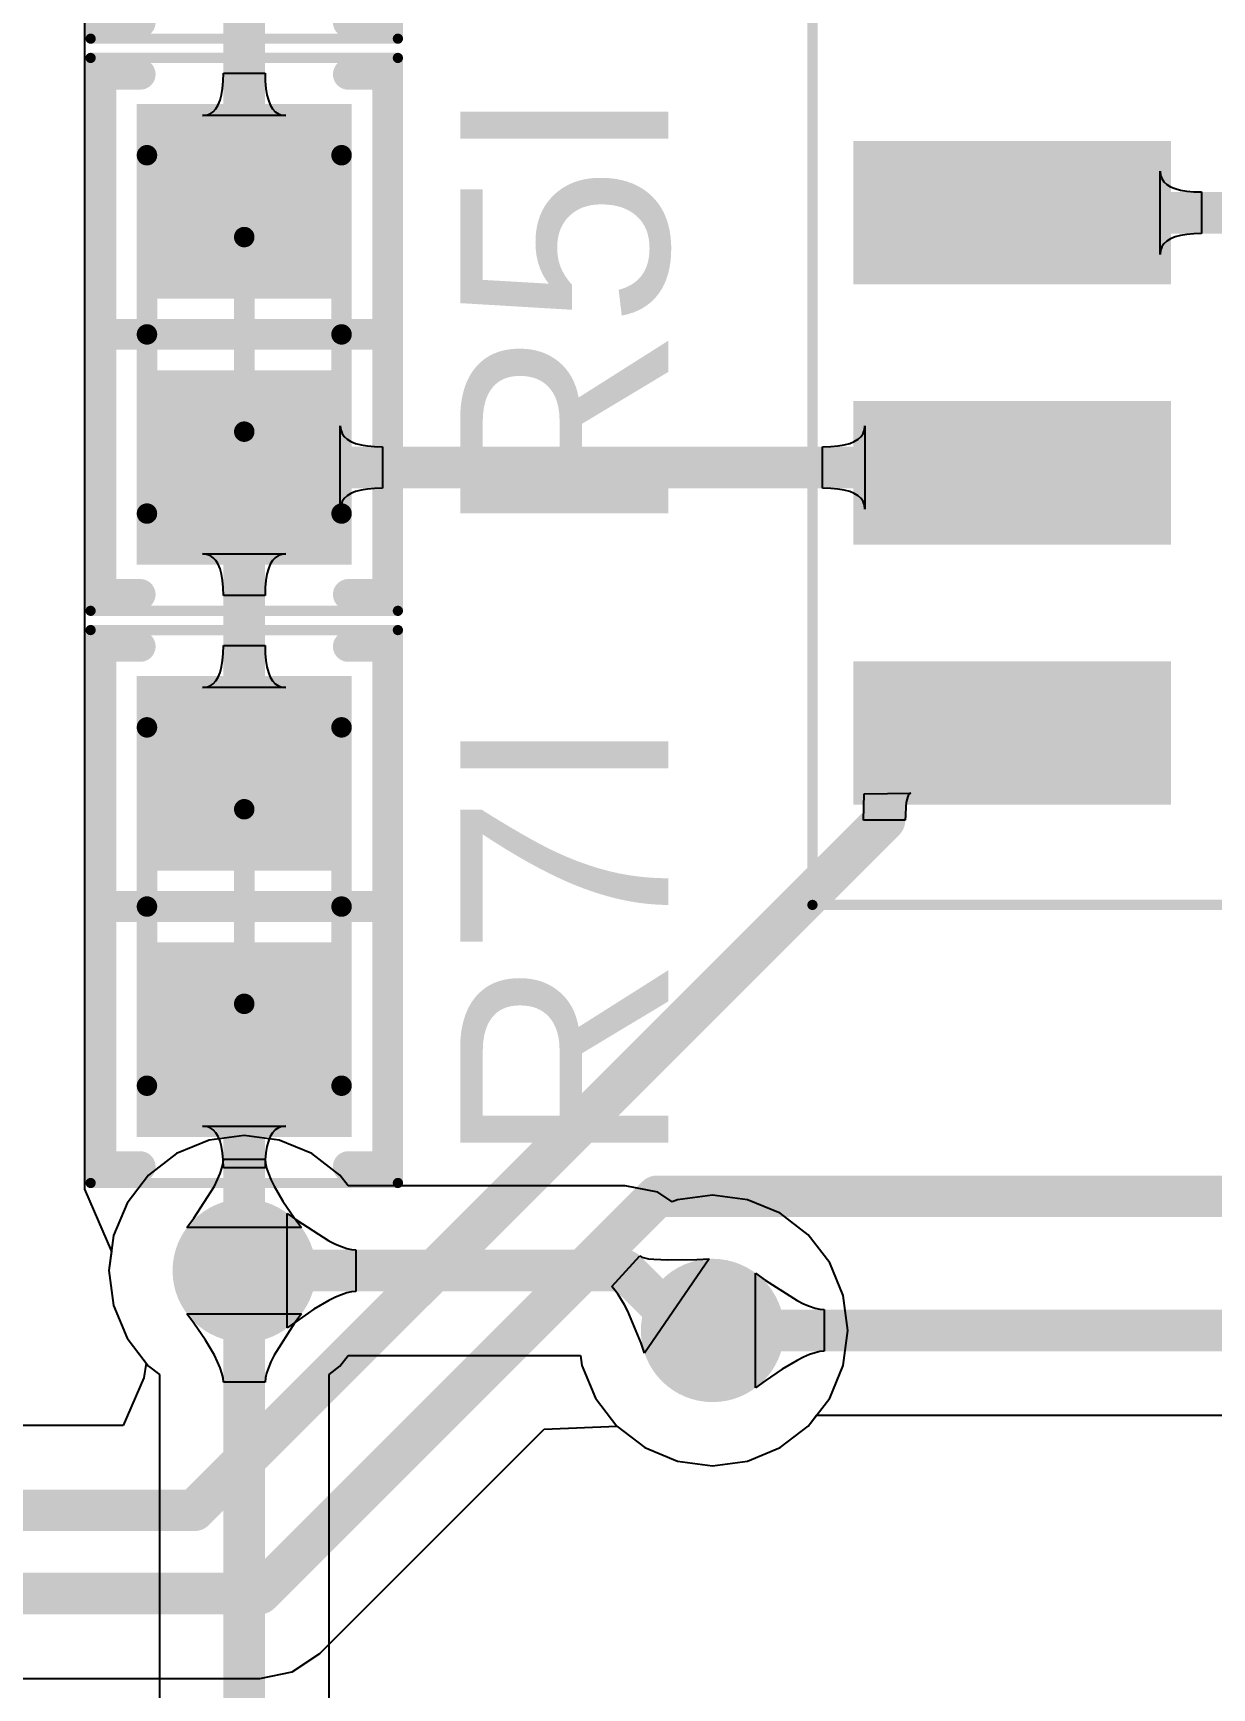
# Model space of a CAD drawing. Header units: inches. Extents: x -0.14 to 3.29, y -0.08 to 7.88.
# Drawn here: x 2.3389 to 2.5654, y 3.7118 to 4.03 of the extents above; entities that cross this region are included whole.
import ezdxf

# ---------------------------------------------------------------- set-up
doc = ezdxf.new("R2010")
doc.units = ezdxf.units.IN
doc.header["$MEASUREMENT"] = 0
for name, color, linetype in [('Bottom Layer', 5, 'Continuous'), ('Top 3D Body', 56, 'Continuous'), ('Top Courtyard', 56, 'Continuous'), ('Top Layer', 1, 'Continuous'), ('Top Overlay', 2, 'Continuous'), ('Top Paste', 8, 'Continuous'), ('Top Solder', 216, 'Continuous'), ('Via Holes', 16, 'Continuous')]:
    doc.layers.add(name, color=color, linetype=linetype)
doc.styles.add('Arial', font='', dxfattribs={"height": 0.2})
doc.styles.get('Arial').set_extended_font_data('Arial')

# ---------------------------------------------------------------- blocks, each defined once
blk = doc.blocks.new('34355DA5_B1DA_47C2_A88A_ECF82120A4F7_251')
at = {"layer": 'Top Layer'}
for points in [[(-0.13583, -0.06181), (-0.13583, -0.03819), (-0.07874, -0.03819), (-0.07874, -0.06181)], [(-0.13583, -0.11181), (-0.13583, -0.08819), (-0.07874, -0.08819), (-0.07874, -0.11181)], [(-0.13583, -0.16181), (-0.13583, -0.13819), (-0.07874, -0.13819), (-0.07874, -0.16181)]]:
    blk.add_hatch(color=1, dxfattribs=at).paths.add_polyline_path(points)
at = {"layer": 'Top Paste'}
for points in [[(-0.13583, -0.06181), (-0.13583, -0.03819), (-0.07874, -0.03819), (-0.07874, -0.06181)], [(-0.13583, -0.11181), (-0.13583, -0.08819), (-0.07874, -0.08819), (-0.07874, -0.11181)], [(-0.13583, -0.16181), (-0.13583, -0.13819), (-0.07874, -0.13819), (-0.07874, -0.16181)]]:
    blk.add_hatch(color=8, dxfattribs=at).paths.add_polyline_path(points)
at = {"layer": 'Top Solder'}
for points in [[(-0.13779, -0.06378), (-0.13779, -0.03622), (-0.07677, -0.03622), (-0.07677, -0.06378)], [(-0.13779, -0.11378), (-0.13779, -0.08622), (-0.07677, -0.08622), (-0.07677, -0.11378)], [(-0.13779, -0.16378), (-0.13779, -0.13622), (-0.07677, -0.13622), (-0.07677, -0.16378)]]:
    blk.add_hatch(color=216, dxfattribs=at).paths.add_polyline_path(points)
at = {"layer": 'Top Courtyard'}
for points in [[(-0.14567, -0.18307, 0.00197, 0.00197, 0), (-0.14567, 0.18307, 0.00197, 0.00197, 0)], [(-0.14567, -0.18307, 0.00197, 0.00197, 0), (0.14567, -0.18307, 0.00197, 0.00197, 0)]]:
    blk.add_lwpolyline(points, format="xyseb", dxfattribs=at)
blk.add_lwpolyline([(-0.14616, -0.18307, 0.000984, 0.000984, 1), (-0.14518, -0.18307, 0.000984, 0.000984, 1)], format="xyseb", close=True, dxfattribs=at)
blk.add_lwpolyline([(-0.14616, -0.18307, 0.000984, 0.000984, 1), (-0.14518, -0.18307, 0.000984, 0.000984, 1)], format="xyseb", close=True, dxfattribs=at)
blk = doc.blocks.new('RES_0603_1608_318')
at = {"layer": 'Top Layer'}
for points in [[(-0.04232, -0.0187), (-0.04232, 0.0187), (-0.00886, 0.0187), (-0.00886, -0.0187)], [(0.00886, -0.0187), (0.00886, 0.0187), (0.04232, 0.0187), (0.04232, -0.0187)]]:
    blk.add_hatch(color=1, dxfattribs=at).paths.add_polyline_path(points)
at = {"layer": 'Top Paste'}
for points in [[(-0.04232, -0.0187), (-0.04232, 0.0187), (-0.00886, 0.0187), (-0.00886, -0.0187)], [(0.00886, -0.0187), (0.00886, 0.0187), (0.04232, 0.0187), (0.04232, -0.0187)]]:
    blk.add_hatch(color=8, dxfattribs=at).paths.add_polyline_path(points)
at = {"layer": 'Top Solder'}
for points in [[(-0.04429, -0.02067), (-0.04429, 0.02067), (-0.00689, 0.02067), (-0.00689, -0.02067)], [(0.00689, -0.02067), (0.00689, 0.02067), (0.04429, 0.02067), (0.04429, -0.02067)]]:
    blk.add_hatch(color=216, dxfattribs=at).paths.add_polyline_path(points)
at = {"layer": 'Top 3D Body'}
for points in [[(0.03445, 0.0187, 0.00394, 0.00394, 0), (-0.03445, 0.0187, 0.00394, 0.00394, 0)], [(-0.03445, -0.0187, 0.00394, 0.00394, 0), (-0.03445, 0.0187, 0.00394, 0.00394, 0)], [(0.03445, -0.0187, 0.00394, 0.00394, 0), (0.03445, 0.0187, 0.00394, 0.00394, 0)], [(0.03445, -0.0187, 0.00394, 0.00394, 0), (-0.03445, -0.0187, 0.00394, 0.00394, 0)]]:
    blk.add_lwpolyline(points, format="xyseb", dxfattribs=at)
for points in [[(-0.03543, 0.0187, 0.00197, 0.00197, 1), (-0.03346, 0.0187, 0.00197, 0.00197, 1)], [(-0.03543, 0.0187, 0.00197, 0.00197, 1), (-0.03346, 0.0187, 0.00197, 0.00197, 1)], [(0.03347, 0.0187, 0.00197, 0.00197, 1), (0.03543, 0.0187, 0.00197, 0.00197, 1)], [(0.03347, 0.0187, 0.00197, 0.00197, 1), (0.03543, 0.0187, 0.00197, 0.00197, 1)], [(-0.03543, -0.0187, 0.00197, 0.00197, 1), (-0.03346, -0.0187, 0.00197, 0.00197, 1)], [(-0.03543, -0.0187, 0.00197, 0.00197, 1), (-0.03346, -0.0187, 0.00197, 0.00197, 1)], [(0.03347, -0.0187, 0.00197, 0.00197, 1), (0.03543, -0.0187, 0.00197, 0.00197, 1)], [(0.03347, -0.0187, 0.00197, 0.00197, 1), (0.03543, -0.0187, 0.00197, 0.00197, 1)]]:
    blk.add_lwpolyline(points, format="xyseb", close=True, dxfattribs=at)
at = {"layer": 'Top Courtyard'}
for points in [[(0.05315, 0.02953, 0.00197, 0.00197, 0), (-0.05315, 0.02953, 0.00197, 0.00197, 0)], [(-0.05315, -0.02953, 0.00197, 0.00197, 0), (-0.05315, 0.02953, 0.00197, 0.00197, 0)], [(0.05315, -0.02953, 0.00197, 0.00197, 0), (0.05315, 0.02953, 0.00197, 0.00197, 0)], [(0, -0.0187, 0.00394, 0.00394, 0), (0, 0.0187, 0.00394, 0.00394, 0)], [(0.0187, 0, 0.00394, 0.00394, 0), (-0.0187, 0, 0.00394, 0.00394, 0)], [(0.05315, -0.02953, 0.00197, 0.00197, 0), (-0.05315, -0.02953, 0.00197, 0.00197, 0)]]:
    blk.add_lwpolyline(points, format="xyseb", dxfattribs=at)
for points in [[(-0.05364, 0.02953, 0.000984, 0.000984, 1), (-0.05266, 0.02953, 0.000984, 0.000984, 1)], [(-0.05364, 0.02953, 0.000984, 0.000984, 1), (-0.05266, 0.02953, 0.000984, 0.000984, 1)], [(0.05266, 0.02953, 0.000984, 0.000984, 1), (0.05364, 0.02953, 0.000984, 0.000984, 1)], [(0.05266, 0.02953, 0.000984, 0.000984, 1), (0.05364, 0.02953, 0.000984, 0.000984, 1)], [(-0.00098, 0.0187, 0.00197, 0.00197, 1), (0.00099, 0.0187, 0.00197, 0.00197, 1)], [(-0.01969, 0, 0.00197, 0.00197, 1), (-0.01772, 0, 0.00197, 0.00197, 1)], [(0.01772, 0, 0.00197, 0.00197, 1), (0.01969, 0, 0.00197, 0.00197, 1)], [(-0.00098, -0.0187, 0.00197, 0.00197, 1), (0.00099, -0.0187, 0.00197, 0.00197, 1)], [(-0.05364, -0.02953, 0.000984, 0.000984, 1), (-0.05266, -0.02953, 0.000984, 0.000984, 1)], [(-0.05364, -0.02953, 0.000984, 0.000984, 1), (-0.05266, -0.02953, 0.000984, 0.000984, 1)], [(0.05266, -0.02953, 0.000984, 0.000984, 1), (0.05364, -0.02953, 0.000984, 0.000984, 1)], [(0.05266, -0.02953, 0.000984, 0.000984, 1), (0.05364, -0.02953, 0.000984, 0.000984, 1)]]:
    blk.add_lwpolyline(points, format="xyseb", close=True, dxfattribs=at)
at = {"layer": 'Top Overlay'}
for points in [[(0.05, 0.02756, 0.00591, 0.00591, 0), (-0.05, 0.02756, 0.00591, 0.00591, 0)], [(-0.05, 0.02, 0.00591, 0.00591, 0), (-0.05, 0.02756, 0.00591, 0.00591, 0)], [(0, -0.02756, 0.00591, 0.00591, 0), (0, 0.02756, 0.00591, 0.00591, 0)], [(0.05, 0.02, 0.00591, 0.00591, 0), (0.05, 0.02756, 0.00591, 0.00591, 0)], [(-0.05, -0.02756, 0.00591, 0.00591, 0), (-0.05, -0.02, 0.00591, 0.00591, 0)], [(0.05, -0.02756, 0.00591, 0.00591, 0), (0.05, -0.02, 0.00591, 0.00591, 0)], [(0.05, -0.02756, 0.00591, 0.00591, 0), (-0.05, -0.02756, 0.00591, 0.00591, 0)]]:
    blk.add_lwpolyline(points, format="xyseb", dxfattribs=at)
for points in [[(-0.05148, 0.02756, 0.00295, 0.00295, 1), (-0.04852, 0.02756, 0.00295, 0.00295, 1)], [(-0.05148, 0.02756, 0.00295, 0.00295, 1), (-0.04852, 0.02756, 0.00295, 0.00295, 1)], [(-0.00148, 0.02756, 0.00295, 0.00295, 1), (0.00148, 0.02756, 0.00295, 0.00295, 1)], [(0.04852, 0.02756, 0.00295, 0.00295, 1), (0.05148, 0.02756, 0.00295, 0.00295, 1)], [(0.04852, 0.02756, 0.00295, 0.00295, 1), (0.05148, 0.02756, 0.00295, 0.00295, 1)], [(-0.05148, 0.02, 0.00295, 0.00295, 1), (-0.04852, 0.02, 0.00295, 0.00295, 1)], [(0.04852, 0.02, 0.00295, 0.00295, 1), (0.05148, 0.02, 0.00295, 0.00295, 1)], [(-0.05148, -0.02, 0.00295, 0.00295, 1), (-0.04852, -0.02, 0.00295, 0.00295, 1)], [(0.04852, -0.02, 0.00295, 0.00295, 1), (0.05148, -0.02, 0.00295, 0.00295, 1)], [(-0.05148, -0.02756, 0.00295, 0.00295, 1), (-0.04852, -0.02756, 0.00295, 0.00295, 1)], [(-0.05148, -0.02756, 0.00295, 0.00295, 1), (-0.04852, -0.02756, 0.00295, 0.00295, 1)], [(-0.00148, -0.02756, 0.00295, 0.00295, 1), (0.00148, -0.02756, 0.00295, 0.00295, 1)], [(0.04852, -0.02756, 0.00295, 0.00295, 1), (0.05148, -0.02756, 0.00295, 0.00295, 1)], [(0.04852, -0.02756, 0.00295, 0.00295, 1), (0.05148, -0.02756, 0.00295, 0.00295, 1)]]:
    blk.add_lwpolyline(points, format="xyseb", close=True, dxfattribs=at)
blk = doc.blocks.new('RES_0603_1608_338')
at = {"layer": 'Top Layer'}
for points in [[(-0.04232, -0.0187), (-0.04232, 0.0187), (-0.00886, 0.0187), (-0.00886, -0.0187)], [(0.00886, -0.0187), (0.00886, 0.0187), (0.04232, 0.0187), (0.04232, -0.0187)]]:
    blk.add_hatch(color=1, dxfattribs=at).paths.add_polyline_path(points)
at = {"layer": 'Top Paste'}
for points in [[(-0.04232, -0.0187), (-0.04232, 0.0187), (-0.00886, 0.0187), (-0.00886, -0.0187)], [(0.00886, -0.0187), (0.00886, 0.0187), (0.04232, 0.0187), (0.04232, -0.0187)]]:
    blk.add_hatch(color=8, dxfattribs=at).paths.add_polyline_path(points)
at = {"layer": 'Top Solder'}
for points in [[(-0.04429, -0.02067), (-0.04429, 0.02067), (-0.00689, 0.02067), (-0.00689, -0.02067)], [(0.00689, -0.02067), (0.00689, 0.02067), (0.04429, 0.02067), (0.04429, -0.02067)]]:
    blk.add_hatch(color=216, dxfattribs=at).paths.add_polyline_path(points)
at = {"layer": 'Top 3D Body'}
for points in [[(0.03445, 0.0187, 0.00394, 0.00394, 0), (-0.03445, 0.0187, 0.00394, 0.00394, 0)], [(-0.03445, -0.0187, 0.00394, 0.00394, 0), (-0.03445, 0.0187, 0.00394, 0.00394, 0)], [(0.03445, -0.0187, 0.00394, 0.00394, 0), (0.03445, 0.0187, 0.00394, 0.00394, 0)], [(0.03445, -0.0187, 0.00394, 0.00394, 0), (-0.03445, -0.0187, 0.00394, 0.00394, 0)]]:
    blk.add_lwpolyline(points, format="xyseb", dxfattribs=at)
for points in [[(-0.03543, 0.0187, 0.00197, 0.00197, 1), (-0.03346, 0.0187, 0.00197, 0.00197, 1)], [(-0.03543, 0.0187, 0.00197, 0.00197, 1), (-0.03346, 0.0187, 0.00197, 0.00197, 1)], [(0.03347, 0.0187, 0.00197, 0.00197, 1), (0.03543, 0.0187, 0.00197, 0.00197, 1)], [(0.03347, 0.0187, 0.00197, 0.00197, 1), (0.03543, 0.0187, 0.00197, 0.00197, 1)], [(-0.03543, -0.0187, 0.00197, 0.00197, 1), (-0.03346, -0.0187, 0.00197, 0.00197, 1)], [(-0.03543, -0.0187, 0.00197, 0.00197, 1), (-0.03346, -0.0187, 0.00197, 0.00197, 1)], [(0.03347, -0.0187, 0.00197, 0.00197, 1), (0.03543, -0.0187, 0.00197, 0.00197, 1)], [(0.03347, -0.0187, 0.00197, 0.00197, 1), (0.03543, -0.0187, 0.00197, 0.00197, 1)]]:
    blk.add_lwpolyline(points, format="xyseb", close=True, dxfattribs=at)
at = {"layer": 'Top Courtyard'}
for points in [[(0.05315, 0.02953, 0.00197, 0.00197, 0), (-0.05315, 0.02953, 0.00197, 0.00197, 0)], [(-0.05315, -0.02953, 0.00197, 0.00197, 0), (-0.05315, 0.02953, 0.00197, 0.00197, 0)], [(0.05315, -0.02953, 0.00197, 0.00197, 0), (0.05315, 0.02953, 0.00197, 0.00197, 0)], [(0, -0.0187, 0.00394, 0.00394, 0), (0, 0.0187, 0.00394, 0.00394, 0)], [(0.0187, 0, 0.00394, 0.00394, 0), (-0.0187, 0, 0.00394, 0.00394, 0)], [(0.05315, -0.02953, 0.00197, 0.00197, 0), (-0.05315, -0.02953, 0.00197, 0.00197, 0)]]:
    blk.add_lwpolyline(points, format="xyseb", dxfattribs=at)
for points in [[(-0.05364, 0.02953, 0.000984, 0.000984, 1), (-0.05266, 0.02953, 0.000984, 0.000984, 1)], [(-0.05364, 0.02953, 0.000984, 0.000984, 1), (-0.05266, 0.02953, 0.000984, 0.000984, 1)], [(0.05266, 0.02953, 0.000984, 0.000984, 1), (0.05364, 0.02953, 0.000984, 0.000984, 1)], [(0.05266, 0.02953, 0.000984, 0.000984, 1), (0.05364, 0.02953, 0.000984, 0.000984, 1)], [(-0.00098, 0.0187, 0.00197, 0.00197, 1), (0.00099, 0.0187, 0.00197, 0.00197, 1)], [(-0.01969, 0, 0.00197, 0.00197, 1), (-0.01772, 0, 0.00197, 0.00197, 1)], [(0.01772, 0, 0.00197, 0.00197, 1), (0.01969, 0, 0.00197, 0.00197, 1)], [(-0.00098, -0.0187, 0.00197, 0.00197, 1), (0.00099, -0.0187, 0.00197, 0.00197, 1)], [(-0.05364, -0.02953, 0.000984, 0.000984, 1), (-0.05266, -0.02953, 0.000984, 0.000984, 1)], [(-0.05364, -0.02953, 0.000984, 0.000984, 1), (-0.05266, -0.02953, 0.000984, 0.000984, 1)], [(0.05266, -0.02953, 0.000984, 0.000984, 1), (0.05364, -0.02953, 0.000984, 0.000984, 1)], [(0.05266, -0.02953, 0.000984, 0.000984, 1), (0.05364, -0.02953, 0.000984, 0.000984, 1)]]:
    blk.add_lwpolyline(points, format="xyseb", close=True, dxfattribs=at)
at = {"layer": 'Top Overlay'}
for points in [[(0.05, 0.02756, 0.00591, 0.00591, 0), (-0.05, 0.02756, 0.00591, 0.00591, 0)], [(-0.05, 0.02, 0.00591, 0.00591, 0), (-0.05, 0.02756, 0.00591, 0.00591, 0)], [(0, -0.02756, 0.00591, 0.00591, 0), (0, 0.02756, 0.00591, 0.00591, 0)], [(0.05, 0.02, 0.00591, 0.00591, 0), (0.05, 0.02756, 0.00591, 0.00591, 0)], [(-0.05, -0.02756, 0.00591, 0.00591, 0), (-0.05, -0.02, 0.00591, 0.00591, 0)], [(0.05, -0.02756, 0.00591, 0.00591, 0), (0.05, -0.02, 0.00591, 0.00591, 0)], [(0.05, -0.02756, 0.00591, 0.00591, 0), (-0.05, -0.02756, 0.00591, 0.00591, 0)]]:
    blk.add_lwpolyline(points, format="xyseb", dxfattribs=at)
for points in [[(-0.05148, 0.02756, 0.00295, 0.00295, 1), (-0.04852, 0.02756, 0.00295, 0.00295, 1)], [(-0.05148, 0.02756, 0.00295, 0.00295, 1), (-0.04852, 0.02756, 0.00295, 0.00295, 1)], [(-0.00148, 0.02756, 0.00295, 0.00295, 1), (0.00148, 0.02756, 0.00295, 0.00295, 1)], [(0.04852, 0.02756, 0.00295, 0.00295, 1), (0.05148, 0.02756, 0.00295, 0.00295, 1)], [(0.04852, 0.02756, 0.00295, 0.00295, 1), (0.05148, 0.02756, 0.00295, 0.00295, 1)], [(-0.05148, 0.02, 0.00295, 0.00295, 1), (-0.04852, 0.02, 0.00295, 0.00295, 1)], [(0.04852, 0.02, 0.00295, 0.00295, 1), (0.05148, 0.02, 0.00295, 0.00295, 1)], [(-0.05148, -0.02, 0.00295, 0.00295, 1), (-0.04852, -0.02, 0.00295, 0.00295, 1)], [(0.04852, -0.02, 0.00295, 0.00295, 1), (0.05148, -0.02, 0.00295, 0.00295, 1)], [(-0.05148, -0.02756, 0.00295, 0.00295, 1), (-0.04852, -0.02756, 0.00295, 0.00295, 1)], [(-0.05148, -0.02756, 0.00295, 0.00295, 1), (-0.04852, -0.02756, 0.00295, 0.00295, 1)], [(-0.00148, -0.02756, 0.00295, 0.00295, 1), (0.00148, -0.02756, 0.00295, 0.00295, 1)], [(0.04852, -0.02756, 0.00295, 0.00295, 1), (0.05148, -0.02756, 0.00295, 0.00295, 1)], [(0.04852, -0.02756, 0.00295, 0.00295, 1), (0.05148, -0.02756, 0.00295, 0.00295, 1)]]:
    blk.add_lwpolyline(points, format="xyseb", close=True, dxfattribs=at)
blk = doc.blocks.new('RES_0603_1608_358')
at = {"layer": 'Top Layer'}
for points in [[(-0.04232, -0.0187), (-0.04232, 0.0187), (-0.00886, 0.0187), (-0.00886, -0.0187)], [(0.00886, -0.0187), (0.00886, 0.0187), (0.04232, 0.0187), (0.04232, -0.0187)]]:
    blk.add_hatch(color=1, dxfattribs=at).paths.add_polyline_path(points)
at = {"layer": 'Top Paste'}
for points in [[(-0.04232, -0.0187), (-0.04232, 0.0187), (-0.00886, 0.0187), (-0.00886, -0.0187)], [(0.00886, -0.0187), (0.00886, 0.0187), (0.04232, 0.0187), (0.04232, -0.0187)]]:
    blk.add_hatch(color=8, dxfattribs=at).paths.add_polyline_path(points)
at = {"layer": 'Top Solder'}
for points in [[(-0.04429, -0.02067), (-0.04429, 0.02067), (-0.00689, 0.02067), (-0.00689, -0.02067)], [(0.00689, -0.02067), (0.00689, 0.02067), (0.04429, 0.02067), (0.04429, -0.02067)]]:
    blk.add_hatch(color=216, dxfattribs=at).paths.add_polyline_path(points)
at = {"layer": 'Top 3D Body'}
for points in [[(0.03445, 0.0187, 0.00394, 0.00394, 0), (-0.03445, 0.0187, 0.00394, 0.00394, 0)], [(-0.03445, -0.0187, 0.00394, 0.00394, 0), (-0.03445, 0.0187, 0.00394, 0.00394, 0)], [(0.03445, -0.0187, 0.00394, 0.00394, 0), (0.03445, 0.0187, 0.00394, 0.00394, 0)], [(0.03445, -0.0187, 0.00394, 0.00394, 0), (-0.03445, -0.0187, 0.00394, 0.00394, 0)]]:
    blk.add_lwpolyline(points, format="xyseb", dxfattribs=at)
for points in [[(-0.03543, 0.0187, 0.00197, 0.00197, 1), (-0.03346, 0.0187, 0.00197, 0.00197, 1)], [(-0.03543, 0.0187, 0.00197, 0.00197, 1), (-0.03346, 0.0187, 0.00197, 0.00197, 1)], [(0.03347, 0.0187, 0.00197, 0.00197, 1), (0.03543, 0.0187, 0.00197, 0.00197, 1)], [(0.03347, 0.0187, 0.00197, 0.00197, 1), (0.03543, 0.0187, 0.00197, 0.00197, 1)], [(-0.03543, -0.0187, 0.00197, 0.00197, 1), (-0.03346, -0.0187, 0.00197, 0.00197, 1)], [(-0.03543, -0.0187, 0.00197, 0.00197, 1), (-0.03346, -0.0187, 0.00197, 0.00197, 1)], [(0.03347, -0.0187, 0.00197, 0.00197, 1), (0.03543, -0.0187, 0.00197, 0.00197, 1)], [(0.03347, -0.0187, 0.00197, 0.00197, 1), (0.03543, -0.0187, 0.00197, 0.00197, 1)]]:
    blk.add_lwpolyline(points, format="xyseb", close=True, dxfattribs=at)
at = {"layer": 'Top Courtyard'}
for points in [[(0.05315, 0.02953, 0.00197, 0.00197, 0), (-0.05315, 0.02953, 0.00197, 0.00197, 0)], [(-0.05315, -0.02953, 0.00197, 0.00197, 0), (-0.05315, 0.02953, 0.00197, 0.00197, 0)], [(0.05315, -0.02953, 0.00197, 0.00197, 0), (0.05315, 0.02953, 0.00197, 0.00197, 0)], [(0, -0.0187, 0.00394, 0.00394, 0), (0, 0.0187, 0.00394, 0.00394, 0)], [(0.0187, 0, 0.00394, 0.00394, 0), (-0.0187, 0, 0.00394, 0.00394, 0)], [(0.05315, -0.02953, 0.00197, 0.00197, 0), (-0.05315, -0.02953, 0.00197, 0.00197, 0)]]:
    blk.add_lwpolyline(points, format="xyseb", dxfattribs=at)
for points in [[(-0.05364, 0.02953, 0.000984, 0.000984, 1), (-0.05266, 0.02953, 0.000984, 0.000984, 1)], [(-0.05364, 0.02953, 0.000984, 0.000984, 1), (-0.05266, 0.02953, 0.000984, 0.000984, 1)], [(0.05266, 0.02953, 0.000984, 0.000984, 1), (0.05364, 0.02953, 0.000984, 0.000984, 1)], [(0.05266, 0.02953, 0.000984, 0.000984, 1), (0.05364, 0.02953, 0.000984, 0.000984, 1)], [(-0.00098, 0.0187, 0.00197, 0.00197, 1), (0.00099, 0.0187, 0.00197, 0.00197, 1)], [(-0.01969, 0, 0.00197, 0.00197, 1), (-0.01772, 0, 0.00197, 0.00197, 1)], [(0.01772, 0, 0.00197, 0.00197, 1), (0.01969, 0, 0.00197, 0.00197, 1)], [(-0.00098, -0.0187, 0.00197, 0.00197, 1), (0.00099, -0.0187, 0.00197, 0.00197, 1)], [(-0.05364, -0.02953, 0.000984, 0.000984, 1), (-0.05266, -0.02953, 0.000984, 0.000984, 1)], [(-0.05364, -0.02953, 0.000984, 0.000984, 1), (-0.05266, -0.02953, 0.000984, 0.000984, 1)], [(0.05266, -0.02953, 0.000984, 0.000984, 1), (0.05364, -0.02953, 0.000984, 0.000984, 1)], [(0.05266, -0.02953, 0.000984, 0.000984, 1), (0.05364, -0.02953, 0.000984, 0.000984, 1)]]:
    blk.add_lwpolyline(points, format="xyseb", close=True, dxfattribs=at)
at = {"layer": 'Top Overlay'}
for points in [[(0.05, 0.02756, 0.00591, 0.00591, 0), (-0.05, 0.02756, 0.00591, 0.00591, 0)], [(-0.05, 0.02, 0.00591, 0.00591, 0), (-0.05, 0.02756, 0.00591, 0.00591, 0)], [(0, -0.02756, 0.00591, 0.00591, 0), (0, 0.02756, 0.00591, 0.00591, 0)], [(0.05, 0.02, 0.00591, 0.00591, 0), (0.05, 0.02756, 0.00591, 0.00591, 0)], [(-0.05, -0.02756, 0.00591, 0.00591, 0), (-0.05, -0.02, 0.00591, 0.00591, 0)], [(0.05, -0.02756, 0.00591, 0.00591, 0), (0.05, -0.02, 0.00591, 0.00591, 0)], [(0.05, -0.02756, 0.00591, 0.00591, 0), (-0.05, -0.02756, 0.00591, 0.00591, 0)]]:
    blk.add_lwpolyline(points, format="xyseb", dxfattribs=at)
for points in [[(-0.05148, 0.02756, 0.00295, 0.00295, 1), (-0.04852, 0.02756, 0.00295, 0.00295, 1)], [(-0.05148, 0.02756, 0.00295, 0.00295, 1), (-0.04852, 0.02756, 0.00295, 0.00295, 1)], [(-0.00148, 0.02756, 0.00295, 0.00295, 1), (0.00148, 0.02756, 0.00295, 0.00295, 1)], [(0.04852, 0.02756, 0.00295, 0.00295, 1), (0.05148, 0.02756, 0.00295, 0.00295, 1)], [(0.04852, 0.02756, 0.00295, 0.00295, 1), (0.05148, 0.02756, 0.00295, 0.00295, 1)], [(-0.05148, 0.02, 0.00295, 0.00295, 1), (-0.04852, 0.02, 0.00295, 0.00295, 1)], [(0.04852, 0.02, 0.00295, 0.00295, 1), (0.05148, 0.02, 0.00295, 0.00295, 1)], [(-0.05148, -0.02, 0.00295, 0.00295, 1), (-0.04852, -0.02, 0.00295, 0.00295, 1)], [(0.04852, -0.02, 0.00295, 0.00295, 1), (0.05148, -0.02, 0.00295, 0.00295, 1)], [(-0.05148, -0.02756, 0.00295, 0.00295, 1), (-0.04852, -0.02756, 0.00295, 0.00295, 1)], [(-0.05148, -0.02756, 0.00295, 0.00295, 1), (-0.04852, -0.02756, 0.00295, 0.00295, 1)], [(-0.00148, -0.02756, 0.00295, 0.00295, 1), (0.00148, -0.02756, 0.00295, 0.00295, 1)], [(0.04852, -0.02756, 0.00295, 0.00295, 1), (0.05148, -0.02756, 0.00295, 0.00295, 1)], [(0.04852, -0.02756, 0.00295, 0.00295, 1), (0.05148, -0.02756, 0.00295, 0.00295, 1)]]:
    blk.add_lwpolyline(points, format="xyseb", close=True, dxfattribs=at)

msp = doc.modelspace()

# ---------------------------------------------------------------- hatches: boundary and pattern name
at = {"layer": 'Bottom Layer'}
h = msp.add_hatch(color=5, dxfattribs=at)
edge = h.paths.add_edge_path()
edge.add_arc((2.37945, 3.79205), 0.01378, 0, 360)
h = msp.add_hatch(color=5, dxfattribs=at)
edge = h.paths.add_edge_path()
edge.add_arc((2.46946, 3.78055), 0.01378, 0, 360)
at = {"layer": 'Top Layer'}
h = msp.add_hatch(color=1, dxfattribs=at)
edge = h.paths.add_edge_path()
edge.add_arc((2.37945, 3.79205), 0.01378, 0, 360)
h = msp.add_hatch(color=1, dxfattribs=at)
edge = h.paths.add_edge_path()
edge.add_arc((2.46946, 3.78055), 0.01378, 0, 360)
at = {"layer": 'Via Holes'}
h = msp.add_hatch(color=7, dxfattribs=at)
edge = h.paths.add_edge_path()
edge.add_arc((2.37945, 3.79205), 0.00689, 0, 360)
h = msp.add_hatch(color=7, dxfattribs=at)
edge = h.paths.add_edge_path()
edge.add_arc((2.46946, 3.78055), 0.00689, 0, 360)

# ---------------------------------------------------------------- linework, layer by layer
at = {"layer": 'Bottom Layer'}
for p, q in [((2.37945, 3.81805), (2.37272, 3.81716)), ((2.38618, 3.81716), (2.37945, 3.81805)), ((2.37272, 3.81716), (2.36645, 3.81456)), ((2.39245, 3.81456), (2.38618, 3.81716)), ((2.36645, 3.81456), (2.36106, 3.81043)), ((2.39784, 3.81043), (2.39245, 3.81456)), ((2.36106, 3.81043), (2.35693, 3.80505)), ((2.39943, 3.80836), (2.39784, 3.81043)), ((2.45268, 3.80836), (2.39943, 3.80836)), ((2.45892, 3.80712), (2.45268, 3.80836)), ((2.35693, 3.80505), (2.35433, 3.79878)), ((2.46171, 3.80525), (2.45892, 3.80712)), ((2.46273, 3.80567), (2.46171, 3.80525)), ((2.46946, 3.80656), (2.46273, 3.80567)), ((2.47619, 3.80567), (2.46946, 3.80656)), ((2.48246, 3.80307), (2.47619, 3.80567)), ((2.38772, 3.78103), (2.38772, 3.80306)), ((2.38772, 3.80306), (2.38954, 3.80173)), ((2.48785, 3.79894), (2.48246, 3.80307)), ((2.35433, 3.79878), (2.35345, 3.79205)), ((2.38954, 3.80173), (2.39569, 3.7978)), ((2.49198, 3.79356), (2.48785, 3.79894)), ((2.39569, 3.7978), (2.39696, 3.79717)), ((2.39696, 3.79717), (2.39811, 3.79668)), ((2.39811, 3.79668), (2.39915, 3.79633)), ((2.39915, 3.79633), (2.40008, 3.79612)), ((2.40008, 3.79612), (2.4009, 3.79605)), ((2.4009, 3.79605), (2.4009, 3.78805)), ((2.45008, 3.78899), (2.4555, 3.79487)), ((2.4555, 3.79487), (2.45584, 3.79466)), ((2.45584, 3.79466), (2.4564, 3.79448)), ((2.46879, 3.79432), (2.45639, 3.7762)), ((2.4564, 3.79448), (2.45718, 3.79434)), ((2.45718, 3.79434), (2.45818, 3.79423)), ((2.45818, 3.79423), (2.46084, 3.79412)), ((2.46084, 3.79412), (2.46647, 3.79422)), ((2.46647, 3.79422), (2.46879, 3.79432)), ((2.49458, 3.78728), (2.49198, 3.79356)), ((2.35345, 3.79205), (2.35433, 3.78532)), ((2.39569, 3.78629), (2.39284, 3.78461)), ((2.39696, 3.78692), (2.39569, 3.78629)), ((2.39811, 3.78741), (2.39696, 3.78692)), ((2.39915, 3.78777), (2.39811, 3.78741)), ((2.40008, 3.78798), (2.39915, 3.78777)), ((2.4009, 3.78805), (2.40008, 3.78798)), ((2.4507, 3.7883), (2.45008, 3.78899)), ((2.45131, 3.78749), (2.4507, 3.7883)), ((2.45256, 3.78546), (2.45131, 3.78749)), ((2.49546, 3.78055), (2.49458, 3.78728)), ((2.35433, 3.78532), (2.35693, 3.77905)), ((2.36976, 3.78196), (2.36843, 3.78377)), ((2.36843, 3.78377), (2.39047, 3.78377)), ((2.39047, 3.78377), (2.38913, 3.78196)), ((2.39284, 3.78461), (2.38954, 3.78236)), ((2.45319, 3.78425), (2.45256, 3.78546)), ((2.45574, 3.77808), (2.45319, 3.78425)), ((2.37201, 3.77866), (2.36976, 3.78196)), ((2.38913, 3.78196), (2.3852, 3.7758)), ((2.38954, 3.78236), (2.38772, 3.78103)), ((2.49458, 3.77382), (2.49546, 3.78055)), ((2.35693, 3.77905), (2.36106, 3.77366)), ((2.3737, 3.7758), (2.37201, 3.77866)), ((2.45639, 3.7762), (2.45574, 3.77808)), ((2.36106, 3.77366), (2.36314, 3.77207)), ((2.37433, 3.77454), (2.3737, 3.7758)), ((2.37482, 3.77339), (2.37433, 3.77454)), ((2.37517, 3.77235), (2.37482, 3.77339)), ((2.38408, 3.77339), (2.38373, 3.77235)), ((2.38457, 3.77454), (2.38408, 3.77339)), ((2.3852, 3.7758), (2.38457, 3.77454)), ((2.39576, 3.77207), (2.39784, 3.77366)), ((2.39784, 3.77366), (2.39943, 3.77573)), ((2.39943, 3.77573), (2.44409, 3.77573)), ((2.44409, 3.77573), (2.44434, 3.77382)), ((2.44434, 3.77382), (2.44694, 3.76755)), ((2.49198, 3.76755), (2.49458, 3.77382)), ((2.36314, 3.77207), (2.36314, 3.17966)), ((2.37538, 3.77141), (2.37517, 3.77235)), ((2.37545, 3.77059), (2.37538, 3.77141)), ((2.38345, 3.77059), (2.37545, 3.77059)), ((2.38352, 3.77141), (2.38345, 3.77059)), ((2.38373, 3.77235), (2.38352, 3.77141)), ((2.39576, 3.17966), (2.39576, 3.77207)), ((2.44694, 3.76755), (2.45107, 3.76217)), ((2.48785, 3.76217), (2.49198, 3.76755)), ((2.45107, 3.76217), (2.45646, 3.75804)), ((2.48246, 3.75804), (2.48785, 3.76217)), ((2.45646, 3.75804), (2.46273, 3.75544)), ((2.47619, 3.75544), (2.48246, 3.75804)), ((2.46273, 3.75544), (2.46946, 3.75455)), ((2.46946, 3.75455), (2.47619, 3.75544))]:
    msp.add_line(p, q, dxfattribs=at)
for points in [[(2.37945, 3.15968, 0.008, 0.008, 0), (2.37945, 3.79205, 0.008, 0.008, 0)], [(2.37945, 3.79205, 0.008, 0.008, 0), (2.45268, 3.79205, 0.008, 0.008, 0)], [(2.45268, 3.79205, 0.008, 0.008, 0), (2.46417, 3.78055, 0.008, 0.008, 0)], [(2.46417, 3.78055, 0.008, 0.008, 0), (2.46946, 3.78055, 0.008, 0.008, 0)]]:
    msp.add_lwpolyline(points, format="xyseb", dxfattribs=at)
for points in [[(2.37745, 3.79205, 0.004, 0.004, 1), (2.38145, 3.79205, 0.004, 0.004, 1)], [(2.37745, 3.79205, 0.004, 0.004, 1), (2.38145, 3.79205, 0.004, 0.004, 1)], [(2.45068, 3.79205, 0.004, 0.004, 1), (2.45468, 3.79205, 0.004, 0.004, 1)], [(2.45068, 3.79205, 0.004, 0.004, 1), (2.45468, 3.79205, 0.004, 0.004, 1)], [(2.46217, 3.78055, 0.004, 0.004, 1), (2.46617, 3.78055, 0.004, 0.004, 1)], [(2.46217, 3.78055, 0.004, 0.004, 1), (2.46617, 3.78055, 0.004, 0.004, 1)], [(2.46746, 3.78055, 0.004, 0.004, 1), (2.47146, 3.78055, 0.004, 0.004, 1)]]:
    msp.add_lwpolyline(points, format="xyseb", close=True, dxfattribs=at)
at = {"layer": 'Top Layer'}
for p, q in [((2.34875, 4.07891), (2.34875, 4.02772)), ((2.34875, 4.02772), (2.34875, 4.02772)), ((2.34875, 4.02772), (2.34875, 4.02637)), ((2.34875, 4.02637), (2.34875, 4.02637)), ((2.34875, 4.02637), (2.34875, 3.96891)), ((2.37541, 4.02071), (2.37545, 4.02225)), ((2.37545, 4.02225), (2.38345, 4.02225)), ((2.38345, 4.02225), (2.38349, 4.02071)), ((2.37509, 4.01811), (2.37529, 4.01933)), ((2.37529, 4.01933), (2.37541, 4.02071)), ((2.38349, 4.02071), (2.38361, 4.01933)), ((2.38361, 4.01933), (2.38381, 4.01811)), ((2.37349, 4.01486), (2.37401, 4.01543)), ((2.37401, 4.01543), (2.37445, 4.01616)), ((2.37445, 4.01616), (2.37481, 4.01705)), ((2.37481, 4.01705), (2.37509, 4.01811)), ((2.38381, 4.01811), (2.38409, 4.01705)), ((2.38409, 4.01705), (2.38445, 4.01616)), ((2.38445, 4.01616), (2.38489, 4.01543)), ((2.38489, 4.01543), (2.38541, 4.01486)), ((2.37145, 4.01413), (2.37221, 4.01421)), ((2.38745, 4.01413), (2.37145, 4.01413)), ((2.37221, 4.01421), (2.37289, 4.01446)), ((2.37289, 4.01446), (2.37349, 4.01486)), ((2.38541, 4.01486), (2.38601, 4.01446)), ((2.38601, 4.01446), (2.38669, 4.01421)), ((2.38669, 4.01421), (2.38745, 4.01413)), ((2.55547, 3.98743), (2.55547, 4.00343)), ((2.55547, 4.00343), (2.55555, 4.00267)), ((2.55555, 4.00267), (2.55579, 4.00199)), ((2.55579, 4.00199), (2.55619, 4.00139)), ((2.55619, 4.00139), (2.55675, 4.00087)), ((2.55675, 4.00087), (2.55747, 4.00043)), ((2.55747, 4.00043), (2.55835, 4.00007)), ((2.55835, 4.00007), (2.55939, 3.99979)), ((2.55939, 3.99979), (2.56059, 3.99959)), ((2.56059, 3.99959), (2.56195, 3.99947)), ((2.56195, 3.99947), (2.56347, 3.99943)), ((2.56347, 3.99943), (2.56347, 3.99143)), ((2.55675, 3.98999), (2.55619, 3.98947)), ((2.55747, 3.99043), (2.55675, 3.98999)), ((2.55835, 3.99079), (2.55747, 3.99043)), ((2.55939, 3.99107), (2.55835, 3.99079)), ((2.56059, 3.99127), (2.55939, 3.99107)), ((2.56195, 3.99139), (2.56059, 3.99127)), ((2.56347, 3.99143), (2.56195, 3.99139)), ((2.55555, 3.98819), (2.55547, 3.98743)), ((2.55579, 3.98887), (2.55555, 3.98819)), ((2.55619, 3.98947), (2.55579, 3.98887)), ((2.34875, 3.96891), (2.34875, 3.91772)), ((2.39791, 3.93846), (2.39791, 3.95446)), ((2.39791, 3.95446), (2.39799, 3.9537)), ((2.39799, 3.9537), (2.39824, 3.95302)), ((2.39824, 3.95302), (2.39864, 3.95242)), ((2.39864, 3.95242), (2.39921, 3.9519)), ((2.39921, 3.9519), (2.39994, 3.95146)), ((2.39994, 3.95146), (2.40083, 3.9511)), ((2.49582, 3.9511), (2.49671, 3.95146)), ((2.49671, 3.95146), (2.49745, 3.9519)), ((2.49745, 3.9519), (2.49801, 3.95242)), ((2.49801, 3.95242), (2.49842, 3.95302)), ((2.49842, 3.95302), (2.49866, 3.9537)), ((2.49866, 3.9537), (2.49874, 3.95446)), ((2.49874, 3.95446), (2.49874, 3.93846)), ((2.40083, 3.9511), (2.40189, 3.95082)), ((2.40189, 3.95082), (2.40311, 3.95062)), ((2.40311, 3.95062), (2.40449, 3.9505)), ((2.40449, 3.9505), (2.40603, 3.95046)), ((2.40603, 3.95046), (2.40603, 3.94246)), ((2.49062, 3.95046), (2.49217, 3.9505)), ((2.49062, 3.94246), (2.49062, 3.95046)), ((2.49217, 3.9505), (2.49355, 3.95062)), ((2.49355, 3.95062), (2.49477, 3.95082)), ((2.49477, 3.95082), (2.49582, 3.9511)), ((2.40189, 3.9421), (2.40083, 3.94182)), ((2.40311, 3.9423), (2.40189, 3.9421)), ((2.40449, 3.94242), (2.40311, 3.9423)), ((2.40603, 3.94246), (2.40449, 3.94242)), ((2.49217, 3.94242), (2.49062, 3.94246)), ((2.49355, 3.9423), (2.49217, 3.94242)), ((2.49477, 3.9421), (2.49355, 3.9423)), ((2.49582, 3.94182), (2.49477, 3.9421)), ((2.39799, 3.93922), (2.39791, 3.93846)), ((2.39824, 3.9399), (2.39799, 3.93922)), ((2.39864, 3.9405), (2.39824, 3.9399)), ((2.39921, 3.94102), (2.39864, 3.9405)), ((2.39994, 3.94146), (2.39921, 3.94102)), ((2.40083, 3.94182), (2.39994, 3.94146)), ((2.49671, 3.94146), (2.49582, 3.94182)), ((2.49745, 3.94102), (2.49671, 3.94146)), ((2.49801, 3.9405), (2.49745, 3.94102)), ((2.49842, 3.9399), (2.49801, 3.9405)), ((2.49866, 3.93922), (2.49842, 3.9399)), ((2.49874, 3.93846), (2.49866, 3.93922)), ((2.37221, 3.92976), (2.37145, 3.92984)), ((2.37145, 3.92984), (2.38745, 3.92984)), ((2.37289, 3.92952), (2.37221, 3.92976)), ((2.37349, 3.92912), (2.37289, 3.92952)), ((2.37401, 3.92856), (2.37349, 3.92912)), ((2.38541, 3.92912), (2.38489, 3.92856)), ((2.38601, 3.92952), (2.38541, 3.92912)), ((2.38669, 3.92976), (2.38601, 3.92952)), ((2.38745, 3.92984), (2.38669, 3.92976)), ((2.37445, 3.92784), (2.37401, 3.92856)), ((2.37481, 3.92696), (2.37445, 3.92784)), ((2.37509, 3.92592), (2.37481, 3.92696)), ((2.37529, 3.92472), (2.37509, 3.92592)), ((2.38381, 3.92592), (2.38361, 3.92472)), ((2.38409, 3.92696), (2.38381, 3.92592)), ((2.38445, 3.92784), (2.38409, 3.92696)), ((2.38489, 3.92856), (2.38445, 3.92784)), ((2.37541, 3.92336), (2.37529, 3.92472)), ((2.37545, 3.92184), (2.37541, 3.92336)), ((2.38349, 3.92336), (2.38345, 3.92184)), ((2.38361, 3.92472), (2.38349, 3.92336)), ((2.38345, 3.92184), (2.37545, 3.92184)), ((2.34875, 3.91772), (2.34875, 3.91772)), ((2.34875, 3.91772), (2.34875, 3.91637)), ((2.34875, 3.91637), (2.34875, 3.91637)), ((2.34875, 3.91637), (2.34875, 3.85891)), ((2.37529, 3.90933), (2.37541, 3.91071)), ((2.37541, 3.91071), (2.37545, 3.91225)), ((2.37545, 3.91225), (2.38345, 3.91225)), ((2.38345, 3.91225), (2.38349, 3.91071)), ((2.38349, 3.91071), (2.38361, 3.90933)), ((2.37445, 3.90616), (2.37481, 3.90705)), ((2.37481, 3.90705), (2.37509, 3.90811)), ((2.37509, 3.90811), (2.37529, 3.90933)), ((2.38361, 3.90933), (2.38381, 3.90811)), ((2.38381, 3.90811), (2.38409, 3.90705)), ((2.38409, 3.90705), (2.38445, 3.90616)), ((2.37145, 3.90413), (2.37221, 3.90421)), ((2.38745, 3.90413), (2.37145, 3.90413)), ((2.37221, 3.90421), (2.37289, 3.90446)), ((2.37289, 3.90446), (2.37349, 3.90486)), ((2.37349, 3.90486), (2.37401, 3.90543)), ((2.37401, 3.90543), (2.37445, 3.90616)), ((2.38445, 3.90616), (2.38489, 3.90543)), ((2.38489, 3.90543), (2.38541, 3.90486)), ((2.38541, 3.90486), (2.38601, 3.90446)), ((2.38601, 3.90446), (2.38669, 3.90421)), ((2.38669, 3.90421), (2.38745, 3.90413)), ((2.4985, 3.87864), (2.49862, 3.88374)), ((2.49862, 3.88374), (2.5076, 3.88386)), ((2.50668, 3.88198), (2.5066, 3.8813)), ((2.50678, 3.88255), (2.50668, 3.88198)), ((2.5069, 3.88302), (2.50678, 3.88255)), ((2.50704, 3.88339), (2.5069, 3.88302)), ((2.50721, 3.88365), (2.50704, 3.88339)), ((2.50739, 3.88381), (2.50721, 3.88365)), ((2.5076, 3.88386), (2.50739, 3.88381)), ((2.5065, 3.87864), (2.4985, 3.87864)), ((2.50652, 3.87963), (2.5065, 3.87864)), ((2.5066, 3.8813), (2.50652, 3.87963)), ((2.34875, 3.85891), (2.34875, 3.80772)), ((2.37221, 3.81976), (2.37145, 3.81984)), ((2.37145, 3.81984), (2.38745, 3.81984)), ((2.37289, 3.81952), (2.37221, 3.81976)), ((2.37349, 3.81912), (2.37289, 3.81952)), ((2.37401, 3.81856), (2.37349, 3.81912)), ((2.37445, 3.81784), (2.37401, 3.81856)), ((2.37481, 3.81696), (2.37445, 3.81784)), ((2.38445, 3.81784), (2.38409, 3.81696)), ((2.38489, 3.81856), (2.38445, 3.81784)), ((2.38541, 3.81912), (2.38489, 3.81856)), ((2.38601, 3.81952), (2.38541, 3.81912)), ((2.38669, 3.81976), (2.38601, 3.81952)), ((2.38745, 3.81984), (2.38669, 3.81976)), ((2.37509, 3.81592), (2.37481, 3.81696)), ((2.37529, 3.81472), (2.37509, 3.81592)), ((2.37541, 3.81336), (2.37529, 3.81472)), ((2.38361, 3.81472), (2.38349, 3.81336)), ((2.38381, 3.81592), (2.38361, 3.81472)), ((2.38409, 3.81696), (2.38381, 3.81592)), ((2.37482, 3.8107), (2.37517, 3.81175)), ((2.37517, 3.81175), (2.37538, 3.81268)), ((2.37538, 3.81268), (2.37545, 3.8135)), ((2.37545, 3.81184), (2.37541, 3.81336)), ((2.37545, 3.8135), (2.38345, 3.8135)), ((2.38345, 3.81184), (2.37545, 3.81184)), ((2.38345, 3.8135), (2.38352, 3.81268)), ((2.38349, 3.81336), (2.38345, 3.81184)), ((2.38352, 3.81268), (2.38373, 3.81175)), ((2.38373, 3.81175), (2.38408, 3.8107)), ((2.36976, 3.80213), (2.3737, 3.80829)), ((2.3737, 3.80829), (2.37433, 3.80955)), ((2.37433, 3.80955), (2.37482, 3.8107)), ((2.38408, 3.8107), (2.38457, 3.80955)), ((2.38457, 3.80955), (2.3852, 3.80829)), ((2.3852, 3.80829), (2.38689, 3.80543)), ((2.34875, 3.80772), (2.34875, 3.80772)), ((2.34875, 3.80772), (2.35393, 3.79572)), ((2.38689, 3.80543), (2.38913, 3.80213)), ((2.36843, 3.80032), (2.36976, 3.80213)), ((2.38913, 3.80213), (2.39047, 3.80032)), ((2.39047, 3.80032), (2.36843, 3.80032)), ((2.35393, 3.79572), (2.35345, 3.79205)), ((2.35345, 3.79205), (2.35433, 3.78532)), ((2.47773, 3.76954), (2.47773, 3.79157)), ((2.47773, 3.79157), (2.47955, 3.79024)), ((2.47955, 3.79024), (2.4857, 3.78631)), ((2.4857, 3.78631), (2.48697, 3.78568)), ((2.35433, 3.78532), (2.35693, 3.77905)), ((2.48697, 3.78568), (2.48812, 3.78519)), ((2.48812, 3.78519), (2.48916, 3.78483)), ((2.48916, 3.78483), (2.49009, 3.78462)), ((2.49009, 3.78462), (2.49091, 3.78455)), ((2.49091, 3.78455), (2.49091, 3.77655)), ((2.35693, 3.77905), (2.36059, 3.77428)), ((2.49009, 3.77648), (2.48916, 3.77627)), ((2.49091, 3.77655), (2.49009, 3.77648)), ((2.36059, 3.77428), (2.36012, 3.77146)), ((2.4857, 3.7748), (2.48285, 3.77312)), ((2.48697, 3.77543), (2.4857, 3.7748)), ((2.48812, 3.77592), (2.48697, 3.77543)), ((2.48916, 3.77627), (2.48812, 3.77592)), ((2.36012, 3.77146), (2.35618, 3.76228)), ((2.47955, 3.77087), (2.47773, 3.76954)), ((2.48285, 3.77312), (2.47955, 3.77087)), ((2.48785, 3.76217), (2.48944, 3.76424)), ((2.48944, 3.76424), (2.68406, 3.76424)), ((2.35618, 3.76228), (2.15567, 3.76228)), ((2.39395, 3.71843), (2.43707, 3.76155)), ((2.43707, 3.76155), (2.45107, 3.76217)), ((2.45107, 3.76217), (2.45646, 3.75804)), ((2.48246, 3.75804), (2.48785, 3.76217)), ((2.45646, 3.75804), (2.46273, 3.75544)), ((2.47619, 3.75544), (2.48246, 3.75804)), ((2.46273, 3.75544), (2.46946, 3.75455)), ((2.46946, 3.75455), (2.47619, 3.75544)), ((2.38866, 3.7149), (2.39395, 3.71843)), ((2.15129, 3.71365), (2.38242, 3.71365)), ((2.38242, 3.71365), (2.38866, 3.7149))]:
    msp.add_line(p, q, dxfattribs=at)
for points in [[(2.37945, 3.99764, 0.008, 0.008, 0), (2.37945, 4.05646, 0.008, 0.008, 0)], [(2.52705, 3.99543, 0.008, 0.008, 0), (2.63433, 3.99543, 0.008, 0.008, 0)], [(2.37945, 3.88764, 0.008, 0.008, 0), (2.37945, 3.94646, 0.008, 0.008, 0)], [(2.37945, 3.94646, 0.008, 0.008, 0), (2.52602, 3.94646, 0.008, 0.008, 0)], [(2.52602, 3.94646, 0.008, 0.008, 0), (2.52705, 3.94543, 0.008, 0.008, 0)], [(2.5025, 3.88762, 0.008, 0.008, 0), (2.51032, 3.89543, 0.008, 0.008, 0)], [(2.51032, 3.89543, 0.008, 0.008, 0), (2.52705, 3.89543, 0.008, 0.008, 0)], [(2.5025, 3.87864, 0.008, 0.008, 0), (2.5025, 3.88762, 0.008, 0.008, 0)], [(2.36983, 3.74597, 0.008, 0.008, 0), (2.5025, 3.87864, 0.008, 0.008, 0)], [(2.37945, 3.79205, 0.008, 0.008, 0), (2.37945, 3.83646, 0.008, 0.008, 0)], [(2.38242, 3.72997, 0.008, 0.008, 0), (2.45878, 3.80633, 0.008, 0.008, 0)], [(2.45878, 3.80633, 0.008, 0.008, 0), (2.63578, 3.80633, 0.008, 0.008, 0)], [(2.46946, 3.78055, 0.008, 0.008, 0), (2.68406, 3.78055, 0.008, 0.008, 0)], [(2.14891, 3.74597, 0.008, 0.008, 0), (2.36983, 3.74597, 0.008, 0.008, 0)], [(2.14454, 3.72997, 0.008, 0.008, 0), (2.38242, 3.72997, 0.008, 0.008, 0)]]:
    msp.add_lwpolyline(points, format="xyseb", dxfattribs=at)
for points in [[(2.37745, 3.99764, 0.004, 0.004, 1), (2.38145, 3.99764, 0.004, 0.004, 1)], [(2.52505, 3.99543, 0.004, 0.004, 1), (2.52905, 3.99543, 0.004, 0.004, 1)], [(2.37745, 3.94646, 0.004, 0.004, 1), (2.38145, 3.94646, 0.004, 0.004, 1)], [(2.37745, 3.94646, 0.004, 0.004, 1), (2.38145, 3.94646, 0.004, 0.004, 1)], [(2.52402, 3.94646, 0.004, 0.004, 1), (2.52802, 3.94646, 0.004, 0.004, 1)], [(2.52402, 3.94646, 0.004, 0.004, 1), (2.52802, 3.94646, 0.004, 0.004, 1)], [(2.52505, 3.94543, 0.004, 0.004, 1), (2.52905, 3.94543, 0.004, 0.004, 1)], [(2.50832, 3.89543, 0.004, 0.004, 1), (2.51232, 3.89543, 0.004, 0.004, 1)], [(2.50832, 3.89543, 0.004, 0.004, 1), (2.51232, 3.89543, 0.004, 0.004, 1)], [(2.52505, 3.89543, 0.004, 0.004, 1), (2.52905, 3.89543, 0.004, 0.004, 1)], [(2.37745, 3.88764, 0.004, 0.004, 1), (2.38145, 3.88764, 0.004, 0.004, 1)], [(2.5005, 3.88762, 0.004, 0.004, 1), (2.5045, 3.88762, 0.004, 0.004, 1)], [(2.5005, 3.88762, 0.004, 0.004, 1), (2.5045, 3.88762, 0.004, 0.004, 1)], [(2.5005, 3.87864, 0.004, 0.004, 1), (2.5045, 3.87864, 0.004, 0.004, 1)], [(2.5005, 3.87864, 0.004, 0.004, 1), (2.5045, 3.87864, 0.004, 0.004, 1)], [(2.37745, 3.83646, 0.004, 0.004, 1), (2.38145, 3.83646, 0.004, 0.004, 1)], [(2.45678, 3.80633, 0.004, 0.004, 1), (2.46078, 3.80633, 0.004, 0.004, 1)], [(2.45678, 3.80633, 0.004, 0.004, 1), (2.46078, 3.80633, 0.004, 0.004, 1)], [(2.37745, 3.79205, 0.004, 0.004, 1), (2.38145, 3.79205, 0.004, 0.004, 1)], [(2.46746, 3.78055, 0.004, 0.004, 1), (2.47146, 3.78055, 0.004, 0.004, 1)], [(2.36783, 3.74597, 0.004, 0.004, 1), (2.37183, 3.74597, 0.004, 0.004, 1)], [(2.36783, 3.74597, 0.004, 0.004, 1), (2.37183, 3.74597, 0.004, 0.004, 1)], [(2.38042, 3.72997, 0.004, 0.004, 1), (2.38442, 3.72997, 0.004, 0.004, 1)], [(2.38042, 3.72997, 0.004, 0.004, 1), (2.38442, 3.72997, 0.004, 0.004, 1)]]:
    msp.add_lwpolyline(points, format="xyseb", close=True, dxfattribs=at)

# ---------------------------------------------------------------- block references
msp.add_blockref('34355DA5_B1DA_47C2_A88A_ECF82120A4F7_251', (2.63433, 4.04543))
at = {"rotation": 270}
for name, p in [('RES_0603_1608_358', (2.37945, 4.08205)), ('RES_0603_1608_338', (2.37945, 3.97205)), ('RES_0603_1608_318', (2.37945, 3.86205))]:
    msp.add_blockref(name, p, dxfattribs=at)

# ---------------------------------------------------------------- texts
at = {"layer": 'Top Overlay', "style": 'Arial'}
for s, p in [('R5I', (2.46095, 3.93307)), ('R7I', (2.46095, 3.81205))]:
    msp.add_text(s, height=0.04, rotation=90, dxfattribs=at).set_placement(p)

doc.saveas('drawing.dxf')
